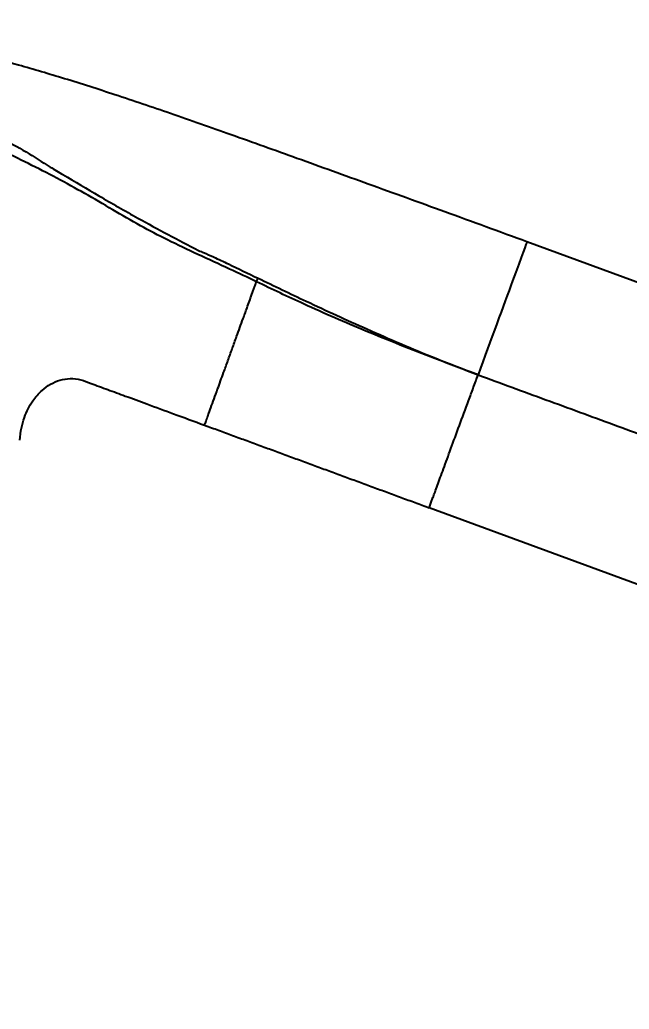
# Model space of a CAD drawing. Extents: x 0 to 1128, y 0 to 827.
# Drawn here: x 506.3 to 570.9, y 507.3 to 612.1 of the extents above; entities that cross this region are included whole.
import ezdxf

# ---------------------------------------------------------------- set-up
doc = ezdxf.new("R2010")
doc.units = 0
doc.header["$LTSCALE"] = 10
doc.header["$MEASUREMENT"] = 0
doc.header["$PDMODE"] = 3
doc.header["$PDSIZE"] = -10
doc.layers.get('0').update_dxf_attribs({"linetype": 'CONTINUOUS'})
doc.layers.get('DEFPOINTS').update_dxf_attribs({"linetype": 'CONTINUOUS'})
doc.layers.add('1', color=7, linetype='CONTINUOUS')
doc.styles.add('Daelim Dimension', font='')
doc.styles.get('Daelim Dimension').set_extended_font_data('나눔고딕')
doc.dimstyles.new('DEFAULT', dxfattribs={"dimscale": 2, "dimtxt": 2, "dimasz": 2, "dimexe": 0, "dimexo": 2, "dimgap": 1, "dimtad": 1, "dimdec": 0, "dimzin": 9, "dimdsep": 46, "dimtxsty": 'Daelim Dimension', "dimcen": 0.5, "dimclrd": 5, "dimclre": 5, "dimclrt": 256, "dimadec": 1, "dimazin": 0, "dimtfac": 1, "dimtdec": 0, "dimtix": 1, "dimtmove": 0, "dimatfit": 3, "dimfxl": 1, "dimtolj": 1, "dimtzin": 1, "dimlwd": 9, "dimlwe": 9, "dimarcsym": 0})

# ---------------------------------------------------------------- blocks, each defined once
blk = doc.blocks.new('*D4')
at = {"color": 5, "lineweight": 9, "ltscale": 0.5, "transparency": 16777216}
for p, q in [((477.22, 544.18), (477.22, 293.37)), ((709.24, 329.96), (709.24, 293.37)), ((481.22, 293.37), (705.24, 293.37))]:
    blk.add_line(p, q, dxfattribs=at)
at = {"color": 5, "ltscale": 0.5, "transparency": 16777216}
for points in [[(481.22, 294.04), (481.22, 292.7), (477.22, 293.37)], [(705.24, 294.04), (705.24, 292.7), (709.24, 293.37)]]:
    blk.add_solid(points, dxfattribs=at)
at = {"layer": 'DEFPOINTS', "color": 0, "ltscale": 0.5, "transparency": 16777216}
for p in [(477.22, 548.18), (709.24, 333.96), (709.24, 293.37)]:
    blk.add_point(p, dxfattribs=at)
at = {"color": 7, "ltscale": 0.5, "transparency": 16777216, "insert": (593.23, 300.48), "char_height": 10, "attachment_point": 5, "style": 'Daelim Dimension'}
blk.add_mtext('\\A1;232', dxfattribs=at)
blk = doc.blocks.new('*D6')
at = {"color": 5, "lineweight": 9, "ltscale": 0.5, "transparency": 16777216}
for p, q in [((473.22, 552.18), (407.9, 552.18)), ((407.9, 332.96), (407.9, 548.18)), ((678.15, 328.96), (407.9, 328.96))]:
    blk.add_line(p, q, dxfattribs=at)
at = {"color": 5, "ltscale": 0.5, "transparency": 16777216}
for points in [[(407.24, 548.18), (408.57, 548.18), (407.9, 552.18)], [(407.24, 332.96), (408.57, 332.96), (407.9, 328.96)]]:
    blk.add_solid(points, dxfattribs=at)
at = {"layer": 'DEFPOINTS', "color": 0, "ltscale": 0.5, "transparency": 16777216}
for p in [(407.9, 552.18), (477.22, 552.18), (682.15, 328.96)]:
    blk.add_point(p, dxfattribs=at)
at = {"color": 7, "ltscale": 0.5, "transparency": 16777216, "insert": (400.79, 440.57), "char_height": 10, "attachment_point": 5, "rotation": 90, "style": 'Daelim Dimension'}
blk.add_mtext('\\A1;223', dxfattribs=at)

msp = doc.modelspace()

# ---------------------------------------------------------------- linework, layer by layer
at = {"layer": '1', "color": 7, "linetype": 'Continuous'}
for p, q in [((617.36, 567.5), (560.03, 588.58)), ((549.67, 560.43), (607.01, 539.35))]:
    msp.add_line(p, q, dxfattribs=at)
for points, knots in [([(560.03, 588.58), (557.14, 589.64), (551.54, 591.69), (543.42, 594.62), (535.87, 597.35), (528.89, 599.86), (522.47, 602.12), (516.59, 604.11), (511.23, 605.82), (506.38, 607.26), (502.04, 608.44), (498.23, 609.38), (494.96, 610.11), (492.41, 610.61), (490.49, 610.96), (489.05, 611.19), (487.78, 611.38), (486.62, 611.54), (485.56, 611.66), (484.45, 611.78), (483.07, 611.91), (481.23, 612.03), (478.85, 612.11), (475.95, 612.05), (472.65, 611.75), (469.42, 611.16), (466.53, 610.35), (464.12, 609.49), (462.09, 608.61), (460.59, 607.87), (459.78, 607.44), (459.49, 607.28)], [0, 0, 0, 0, 0.088007, 0.170252, 0.246695, 0.317316, 0.382111, 0.441166, 0.494686, 0.542836, 0.585674, 0.623123, 0.655035, 0.681334, 0.697356, 0.710749, 0.722968, 0.734094, 0.744129, 0.753339, 0.766018, 0.783646, 0.806234, 0.833894, 0.866524, 0.900747, 0.927496, 0.95231, 0.97384, 0.990586, 1, 1, 1, 1]), ([(481.34, 605.81), (482.3, 605.77), (484.56, 605.68), (488.39, 605.18), (493.09, 604.17), (498.58, 602.36), (503.26, 600.18), (507, 598.15), (509.12, 596.73), (511.72, 595.22), (514.79, 593.38), (519.55, 590.66), (523.1, 588.79), (525.25, 587.66)], [0, 0, 0, 0, 0.060184, 0.139896, 0.239237, 0.358592, 0.498462, 0.561487, 0.623882, 0.656981, 0.749298, 0.848547, 1, 1, 1, 1]), ([(531.39, 584.36), (530.44, 584.81), (528.38, 585.78), (525.21, 587.22), (522.06, 588.71), (518.05, 590.83), (513.25, 593.75), (507.26, 596.92), (501.13, 599.79), (494.76, 602.15), (489.21, 603.48), (484.71, 604.07), (482.46, 604.35), (481.34, 604.48)], [0, 0, 0, 0, 0.057803, 0.125388, 0.191443, 0.250781, 0.376217, 0.501617, 0.627066, 0.751724, 0.875546, 0.938549, 1, 1, 1, 1]), ([(560.03, 588.58), (560.03, 588.58), (559.47, 587.06), (557.56, 581.85), (556.21, 578.19), (554.86, 574.5)], [0, 0, 0, 0, 0.49996, 0.49996, 1, 1, 1, 1]), ([(525.25, 587.66), (525.43, 587.59), (525.96, 587.37), (527.02, 586.9), (528.95, 586), (530.51, 585.24), (531.55, 584.73)], [0, 0, 0, 0, 0.083334, 0.250022, 0.499998, 1, 1, 1, 1]), ([(531.55, 584.73), (533.25, 583.91), (537.07, 582.08), (543.33, 579.21), (549.4, 576.6), (553.36, 575.08), (554.86, 574.5)], [0, 0, 0, 0, 0.222996, 0.500125, 0.81186, 1, 1, 1, 1]), ([(525.89, 569.17), (525.89, 569.17), (525.91, 569.21), (526.06, 569.63), (526.44, 570.68), (526.89, 571.93), (527.33, 573.16), (527.76, 574.32), (528.21, 575.56), (528.59, 576.63), (528.98, 577.7), (529.44, 578.98), (529.89, 580.22), (530.37, 581.53), (530.7, 582.46), (530.93, 583.08), (531.12, 583.61), (531.25, 583.98), (531.34, 584.22), (531.38, 584.33), (531.39, 584.36)], [0, 0, 0, 0, 0.033672, 0.1347, 0.269404, 0.336756, 0.404108, 0.505136, 0.538812, 0.606164, 0.673516, 0.707192, 0.80822, 0.875572, 0.909248, 0.942924, 0.959762, 0.9766, 0.993438, 1, 1, 1, 1]), ([(554.86, 574.5), (553.33, 575.07), (549.34, 576.55), (543.17, 579.02), (536.87, 581.73), (533.05, 583.56), (531.39, 584.35)], [0, 0, 0, 0, 0.191551, 0.500065, 0.782718, 1, 1, 1, 1]), ([(549.68, 560.42), (549.68, 560.42), (549.88, 560.97), (550.53, 562.72), (551.17, 564.48), (551.96, 566.63), (552.86, 569.08), (553.68, 571.29), (554.35, 573.12), (554.69, 574.04), (554.86, 574.5)], [0, 0, 0, 0, 0.24999, 0.374992, 0.499994, 0.624995, 0.749997, 0.874998, 0.937499, 1, 1, 1, 1]), ([(506.32, 567.59), (506.35, 568.02), (506.46, 568.83), (506.86, 570.25), (507.55, 571.64), (508.55, 572.8), (509.55, 573.53), (510.57, 573.98), (511.67, 574.15), (512.81, 574.01), (514.1, 573.49), (515.67, 572.93), (517.64, 572.2), (519.96, 571.35), (522.76, 570.32), (524.79, 569.57), (525.89, 569.17)], [0, 0, 0, 0, 0.052944, 0.100959, 0.181814, 0.24288, 0.288469, 0.333442, 0.378949, 0.4251, 0.47248, 0.550418, 0.631682, 0.732122, 0.854989, 1, 1, 1, 1])]:
    msp.add_open_spline(points, degree=3, knots=knots, dxfattribs=at)
msp.add_rational_spline([(531.39, 584.36), (531.47, 584.55), (531.55, 584.73)], [1, 0.99756160732, 1], degree=2, dxfattribs=at)
for points, degree in [([(554.86, 574.5), (612.19, 553.43)], 1), ([(525.89, 569.17), (537.79, 564.8), (549.68, 560.42)], 2)]:
    msp.add_open_spline(points, degree=degree, dxfattribs=at)

# ---------------------------------------------------------------- dimensions: what is measured, and where the dimension line sits
at = {"color": 5, "ltscale": 0.5}
dim = msp.add_linear_dim(base=(407.9, 552.18), p1=(682.15, 328.96), p2=(477.22, 552.18), angle=90, dimstyle='DEFAULT', override={"dimtxt": 5, "dimclrd": 5, "dimclre": 5, "dimclrt": 7}, dxfattribs=at)
dim.commit()
dim.dimension.update_dxf_attribs({"geometry": '*D6', "text_midpoint": (400.79, 440.57)})
dim = msp.add_linear_dim(base=(709.24, 293.37), p1=(477.22, 548.18), p2=(709.24, 333.96), dimstyle='DEFAULT', override={"dimtxt": 5, "dimclrd": 5, "dimclre": 5, "dimclrt": 7}, dxfattribs=at)
dim.commit()
dim.dimension.update_dxf_attribs({"geometry": '*D4', "text_midpoint": (593.23, 300.48)})

doc.saveas('drawing.dxf')
